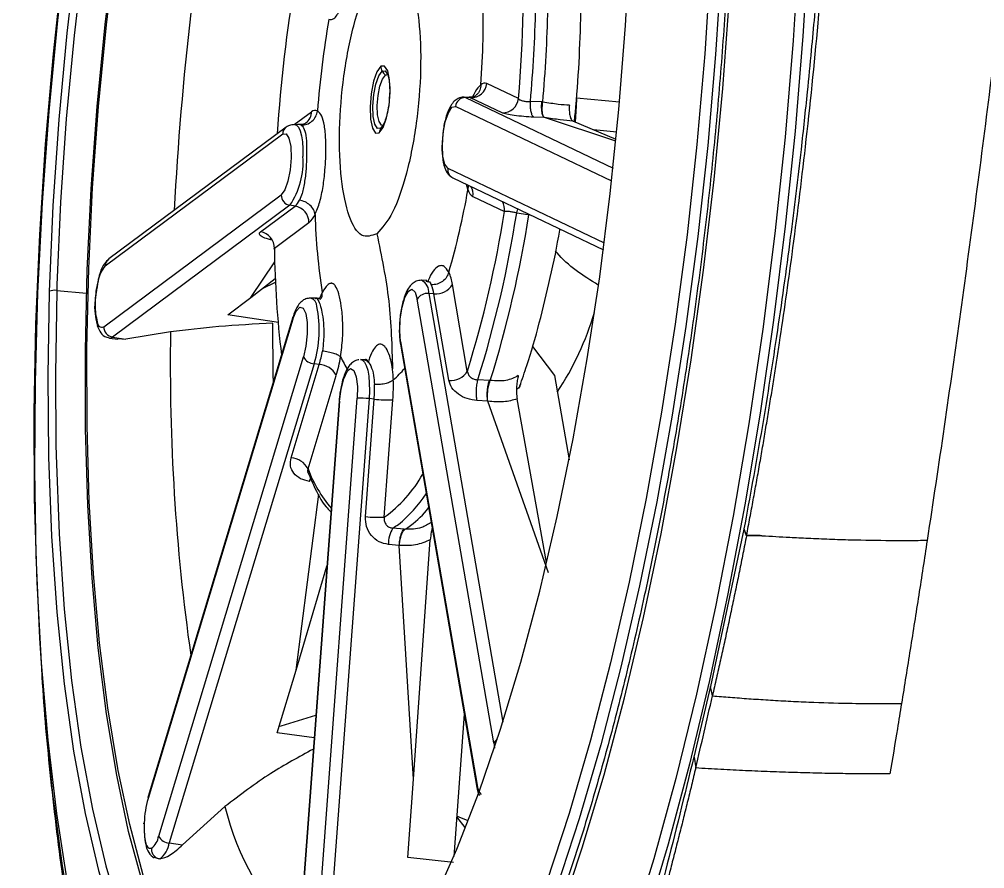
# Model space of a CAD drawing. Extents: x 525 to 609, y 649 to 778.
# Drawn here: x 599.71 to 601.636, y 690.202 to 691.896 of the extents above; entities that cross this region are included whole.
import ezdxf

# ---------------------------------------------------------------- set-up
doc = ezdxf.new("R2010")
doc.units = 0
doc.header["$MEASUREMENT"] = 0
doc.layers.add('1', color=4, linetype='Continuous')

# ---------------------------------------------------------------- blocks, each defined once
blk = doc.blocks.new('JETSETTER')
at = {"layer": '1', "color": 3, "linetype": 'Continuous', "lineweight": 25}
for p, q in [((75.3129, 22.6602), (75.3174, 22.6612)), ((75.5783, 22.6131), (75.5153, 22.6432)), ((75.4803, 22.6155), (75.4701, 22.6159)), ((75.4702, 22.6159), (75.4728, 22.6152)), ((75.4829, 22.6148), (75.4728, 22.6152)), ((75.4728, 22.6152), (75.7672, 22.4746)), ((75.5459, 22.5847), (75.4829, 22.6148)), ((75.625, 22.6065), (75.6023, 22.6074)), ((75.625, 22.6065), (75.6269, 22.6062)), ((75.7801, 22.6058), (75.6944, 22.6139)), ((75.6944, 22.5989), (75.6945, 22.6123)), ((75.131, 22.5613), (75.1658, 22.5871)), ((75.7644, 22.4486), (75.4526, 22.5975)), ((75.6921, 22.566), (75.6944, 22.5989)), ((75.6302, 22.5754), (75.6089, 22.5762)), ((75.7725, 22.5283), (75.6302, 22.5754)), ((75.7731, 22.5319), (75.6869, 22.5682)), ((75.1152, 22.5563), (74.7614, 22.2934)), ((75.142, 22.5612), (75.1319, 22.5616)), ((75.7746, 22.5465), (75.728, 22.5509)), ((75.1081, 22.5423), (74.7543, 22.2794)), ((75.4374, 22.4745), (75.7496, 22.3254)), ((75.4477, 22.455), (75.7478, 22.3117)), ((75.4739, 22.4425), (75.4775, 22.4308)), ((75.4778, 22.4406), (75.4775, 22.4308)), ((74.7514, 22.1584), (75.1053, 22.4213)), ((75.4875, 22.4182), (75.5505, 22.3881)), ((75.1226, 22.4005), (74.7688, 22.1376)), ((75.0637, 22.3477), (75.1327, 22.399)), ((75.1327, 22.399), (75.1226, 22.4005)), ((75.5749, 22.3852), (75.5771, 22.3932)), ((75.5749, 22.3852), (75.5973, 22.3819)), ((75.5992, 22.3818), (75.5973, 22.3819)), ((75.1605, 22.3657), (75.0915, 22.3145)), ((75.0448, 22.2164), (75.0927, 22.2876)), ((75.0448, 22.2164), (75.0933, 22.2547)), ((75.0676, 22.2344), (75.0936, 22.247)), ((75.3959, 22.2505), (75.3851, 22.2509)), ((75.3952, 22.2492), (75.3943, 22.2506)), ((75.4764, 22.07), (75.4466, 22.2425)), ((74.6575, 22.2305), (74.7169, 22.2251)), ((75.4097, 22.224), (75.3995, 22.2246)), ((75.3995, 22.2246), (75.5472, 21.3696)), ((75.4395, 22.0515), (75.4097, 22.224)), ((74.9986, 22.1821), (75.0448, 22.2164)), ((75.1751, 22.2151), (75.1643, 22.2155)), ((75.5292, 21.3285), (75.3764, 22.213)), ((75.0997, 22.1667), (74.9986, 22.1821)), ((75.1285, 22.1772), (74.8395, 21.2217)), ((75.1285, 22.1733), (74.8395, 21.2178)), ((74.8845, 22.148), (74.795, 22.1338)), ((74.7626, 22.1357), (74.7792, 22.1333)), ((74.7688, 22.1376), (74.795, 22.1338)), ((74.7794, 22.135), (74.795, 22.1338)), ((75.3434, 22.1291), (75.4962, 21.2445)), ((75.3428, 22.1239), (75.4956, 21.2394)), ((75.6061, 22.1186), (75.6501, 22.0613)), ((74.8608, 21.1425), (75.1498, 22.098)), ((75.263, 22.0927), (75.2643, 22.0928)), ((75.2751, 22.0924), (75.2643, 22.0928)), ((75.1709, 22.0844), (74.882, 21.129)), ((75.1248, 21.8968), (75.1811, 22.0831)), ((75.1811, 22.0831), (75.1709, 22.0844)), ((75.1587, 21.8751), (75.215, 22.0614)), ((75.5203, 22.0514), (75.4974, 22.0526)), ((75.5203, 22.0514), (75.5221, 22.0511)), ((75.6501, 22.0613), (75.6792, 21.8929)), ((75.2206, 22.0098), (75.1317, 20.8088)), ((75.2214, 22.0101), (75.1325, 20.8091)), ((75.168, 20.8148), (75.2569, 22.0158)), ((75.2803, 22.015), (75.1914, 20.814)), ((75.2732, 21.7798), (75.2905, 22.014)), ((75.2905, 22.014), (75.2803, 22.015)), ((75.3107, 21.7785), (75.328, 22.0128)), ((75.5171, 22.0099), (75.4956, 22.0111)), ((75.6384, 21.6674), (75.5171, 22.0099)), ((75.6346, 21.6881), (75.5757, 22.0144)), ((75.1619, 21.85), (75.1639, 21.8554)), ((75.1349, 21.4733), (75.1803, 21.8242)), ((75.3506, 21.7548), (75.3276, 21.7567)), ((76.0279, 21.7546), (75.9613, 21.441)), ((76.0332, 21.7416), (76.0284, 21.7541)), ((76.0335, 21.7423), (76.0286, 21.7552)), ((75.3406, 21.7223), (75.3191, 21.7243)), ((75.3693, 21.2565), (75.3406, 21.7223)), ((75.3693, 21.2565), (75.4026, 21.7337)), ((75.1349, 21.4733), (75.1962, 21.6806)), ((75.0972, 21.3487), (75.1349, 21.4733)), ((75.9615, 21.4419), (75.9285, 21.3)), ((75.9653, 21.4224), (75.9615, 21.441)), ((75.1048, 21.3627), (75.1743, 21.3837)), ((75.4703, 21.3857), (75.4493, 21.102)), ((75.1012, 21.3618), (75.1048, 21.3627)), ((75.1709, 21.3385), (75.0972, 21.3487)), ((75.9286, 21.3), (75.9319, 21.2785)), ((75.3577, 21.0999), (75.3693, 21.2565)), ((74.9929, 21.2015), (74.9085, 21.1256)), ((75.4723, 21.1601), (75.4552, 21.1812)), ((74.882, 21.129), (74.9085, 21.1256)), ((74.851, 21.1005), (74.8629, 21.0972)), ((75.4485, 21.0903), (75.3577, 21.0999))]:
    blk.add_line(p, q, dxfattribs=at)
at = {"layer": '1', "color": 3, "linetype": 'Continuous', "lineweight": 25, "flags": 128}
for points in [[(75.6601, 20.9823), (75.7057, 21.1192), (75.749, 21.2648), (75.7898, 21.4183), (75.8277, 21.5787), (75.8627, 21.7452), (75.8944, 21.9168), (75.9228, 22.0924), (75.9476, 22.271), (75.9686, 22.4516), (75.9859, 22.6332), (75.9992, 22.8146)], [(74.6788, 21.0503), (74.6577, 21.1878), (74.6405, 21.3341), (74.6273, 21.4882), (74.6182, 21.6492), (74.6132, 21.8161), (74.6124, 21.988), (74.6158, 22.1636), (74.6234, 22.342), (74.6351, 22.5221), (74.6508, 22.7028), (74.6704, 22.8828)], [(74.6803, 22.9495), (74.6592, 22.7689), (74.642, 22.5873), (74.6287, 22.4059), (74.6194, 22.2257), (74.6141, 22.0477), (74.613, 21.873), (74.6159, 21.7026), (74.6229, 21.5376), (74.634, 21.3788), (74.6491, 21.2272), (74.668, 21.0837), (74.6907, 20.9492)], [(75.9834, 22.8825), (75.9717, 22.7013), (75.9559, 22.5196), (75.9361, 22.3384), (75.9125, 22.1589), (75.8852, 21.9822), (75.8543, 21.8093), (75.8201, 21.6414), (75.7828, 21.4794), (75.7425, 21.3244), (75.6997, 21.1773), (75.6544, 21.039)], [(75.9616, 22.8825), (75.95, 22.7024), (75.9343, 22.5218), (75.9146, 22.3417), (75.8911, 22.1633), (75.864, 21.9877), (75.8333, 21.8159), (75.7993, 21.6489), (75.7622, 21.4879), (75.7222, 21.3338), (75.6796, 21.1876), (75.6346, 21.0501)], [(74.7112, 22.9045), (74.6919, 22.739), (74.6765, 22.5727), (74.6701, 22.4857)], [(75.4093, 21.0132), (75.4556, 21.1168), (75.5001, 21.2312), (75.5427, 21.3557), (75.583, 21.4892), (75.6207, 21.6309), (75.6556, 21.7797), (75.6873, 21.9345), (75.7157, 22.0943), (75.7405, 22.2579), (75.7616, 22.424), (75.7788, 22.5916), (75.7921, 22.7593), (75.8012, 22.9261)], [(75.2819, 24.5571), (75.2311, 24.5158), (75.1802, 24.46), (75.1296, 24.3902), (75.0798, 24.3069), (75.031, 24.2107), (74.9837, 24.1025), (74.9382, 23.9829), (74.8949, 23.853), (74.8541, 23.7137), (74.8161, 23.566), (74.7812, 23.4112), (74.7497, 23.2503), (74.7218, 23.0846), (74.6976, 22.9154), (74.6775, 22.7439), (74.6616, 22.5714), (74.6499, 22.3993), (74.6426, 22.2289)], [(74.8282, 21.0499), (74.8009, 21.152), (74.777, 21.2645), (74.7567, 21.3867), (74.7403, 21.5178), (74.7278, 21.6568), (74.7193, 21.8027), (74.7149, 21.9544), (74.7146, 22.1108), (74.7184, 22.2709), (74.7263, 22.4335), (74.7382, 22.5973), (74.754, 22.7612), (74.7737, 22.9241)], [(74.7801, 21.2734), (74.7794, 21.2772), (74.7593, 21.3983), (74.743, 21.5282), (74.7307, 21.6659), (74.7222, 21.8104), (74.7179, 21.9607), (74.7176, 22.1157), (74.7213, 22.2743), (74.7291, 22.4353), (74.7409, 22.5976), (74.7566, 22.7601), (74.7761, 22.9214), (74.7992, 23.0806), (74.8259, 23.2364), (74.8558, 23.3876), (74.8887, 23.5334), (74.9246, 23.6724), (74.963, 23.8039), (75.0025, 23.9234)], [(76.165, 23.1132), (76.1573, 22.9263), (76.1457, 22.7376), (76.13, 22.5482), (76.1105, 22.3591), (76.0873, 22.1713), (76.0604, 21.9858), (76.0299, 21.8035), (75.9962, 21.6256), (75.9592, 21.4528), (75.9193, 21.2861), (75.8767, 21.1265), (75.8315, 20.9748)], [(76.1461, 23.1112), (76.1383, 22.921), (76.1263, 22.7291), (76.1101, 22.5364), (76.09, 22.3442), (76.0659, 22.1533), (76.0381, 21.965), (76.0066, 21.7803), (75.9716, 21.6001), (75.9334, 21.4256), (75.8922, 21.2576), (75.8481, 21.0972), (75.8015, 20.9452), (75.7526, 20.8025), (75.7016, 20.6698), (75.6489, 20.548), (75.5948, 20.4376), (75.5395, 20.3394), (75.4833, 20.2538), (75.4267, 20.1813), (75.3698, 20.1224), (75.313, 20.0774)], [(75.3039, 22.6776), (75.2962, 22.6669), (75.2893, 22.6477), (75.2845, 22.623), (75.2824, 22.5965), (75.2833, 22.5723), (75.2871, 22.554), (75.2933, 22.5444), (75.3008, 22.5451)], [(75.3035, 22.5544), (75.2971, 22.5539), (75.2918, 22.562), (75.2886, 22.5777), (75.2878, 22.5984), (75.2896, 22.6211), (75.2937, 22.6422), (75.2996, 22.6586), (75.3062, 22.6678)], [(75.3008, 22.5451), (75.3086, 22.5558), (75.3154, 22.575), (75.3202, 22.5997), (75.3223, 22.6262), (75.3214, 22.6504), (75.3176, 22.6687), (75.3115, 22.6782), (75.3039, 22.6776)], [(75.3062, 22.6678), (75.3127, 22.6684), (75.3177, 22.6608)], [(75.3089, 22.5598), (75.3049, 22.5603), (75.3003, 22.5674), (75.2975, 22.5811), (75.2968, 22.5993), (75.2984, 22.6192), (75.302, 22.6377), (75.3071, 22.6521), (75.3129, 22.6602)], [(75.4374, 22.4745), (75.4316, 22.4823), (75.4278, 22.4982), (75.4267, 22.5198), (75.4283, 22.544), (75.4325, 22.5669), (75.4386, 22.5851), (75.4456, 22.5959), (75.4526, 22.5975)], [(75.1317, 22.5616), (75.1355, 22.5604), (75.1394, 22.5562), (75.1428, 22.549), (75.1455, 22.5391), (75.1474, 22.527), (75.1484, 22.5131), (75.1485, 22.4979)], [(75.1081, 22.5423), (75.115, 22.5428), (75.1206, 22.5341), (75.1241, 22.5174), (75.1249, 22.4953), (75.123, 22.4711), (75.1186, 22.4486), (75.1124, 22.4311), (75.1053, 22.4213)], [(74.6701, 22.4857), (74.6652, 22.4067), (74.6579, 22.2422)], [(74.6426, 22.2289), (74.6397, 22.0614), (74.6413, 21.8982), (74.6472, 21.7405), (74.6576, 21.5895), (74.6723, 21.4462), (74.6912, 21.312), (74.7141, 21.1876), (74.7409, 21.0742), (74.7713, 20.9725), (74.8052, 20.8833), (74.8423, 20.8074), (74.8823, 20.7452), (74.9249, 20.6973), (74.9698, 20.664), (75.0166, 20.6456), (75.0299, 20.6431)], [(74.6575, 22.2305), (74.6547, 22.0642), (74.6557, 21.923)], [(75.3434, 22.1291), (75.3416, 22.1497), (75.3427, 22.1736), (75.3463, 22.1971), (75.352, 22.2167), (75.359, 22.2293), (75.366, 22.233), (75.3722, 22.2273), (75.3764, 22.213)], [(75.1285, 22.1733), (75.135, 22.1892), (75.1421, 22.1971), (75.1488, 22.1955), (75.154, 22.1849), (75.157, 22.1667), (75.1572, 22.1439), (75.1546, 22.1197), (75.1498, 22.098)], [(75.0896, 22.0485), (75.0893, 22.0622), (75.0887, 22.1656)], [(75.1285, 22.1733), (75.1282, 22.1755), (75.1285, 22.1772)], [(75.2643, 22.0928), (75.2674, 22.0919), (75.2715, 22.0879), (75.2749, 22.0811), (75.2777, 22.0715), (75.2797, 22.0596), (75.2808, 22.0459), (75.281, 22.0308), (75.2803, 22.015)], [(75.2214, 22.0101), (75.2245, 22.034), (75.2298, 22.0547), (75.2366, 22.069), (75.2437, 22.0748), (75.2501, 22.0712), (75.2549, 22.0587), (75.2573, 22.0392), (75.2569, 22.0158)], [(75.2214, 22.0101), (75.2207, 22.0099), (75.2206, 22.0098)], [(74.6557, 21.923), (74.6562, 21.9021), (74.6621, 21.7454), (74.6724, 21.5954), (74.687, 21.4532), (74.7057, 21.3198), (74.7285, 21.1963), (74.7551, 21.0836), (74.7854, 20.9826), (74.8191, 20.8941), (74.8559, 20.8186), (74.8956, 20.7569), (74.9379, 20.7093), (74.9825, 20.6762), (75.0289, 20.658), (75.077, 20.6546), (75.1262, 20.6662), (75.1763, 20.6926)], [(75.5292, 21.3285), (75.53, 21.3235), (75.5305, 21.3183)], [(75.2381, 20.7449), (75.1905, 20.7161), (75.1435, 20.701), (75.0976, 20.6997), (75.0529, 20.7122), (75.0099, 20.7383), (74.9689, 20.778), (74.9302, 20.8309), (74.8939, 20.8966), (74.8605, 20.9747), (74.8301, 21.0646), (74.803, 21.1657), (74.7801, 21.2734)], [(74.8395, 21.2217), (74.8392, 21.22), (74.8395, 21.2178)], [(75.4781, 21.1729), (75.46, 21.1803), (75.4553, 21.1827)]]:
    blk.add_lwpolyline(points, dxfattribs=at)
at = {"layer": '1', "color": 3, "linetype": 'Continuous', "lineweight": 25}
for centre, radius, start, end in [((80.8213, 22.0902), 5.937, 169.46679, 177.10183), ((72.8453, 22.8528), 2.7435, 354.9871, 2.2937), ((78.0551, 22.3516), 2.9641, 170.3157, 176.2992), ((73.6426, 22.775), 1.8657, 355.8791, 1.4005), ((72.6116, 22.8673), 3.002, 355.0335, 358.6127), ((72.6365, 22.8649), 3.0016, 355.0546, 358.6131), ((77.1738, 22.4349), 2.0022, 170.3284, 175.5955), ((75.3243, 22.6772), 0.0204, 178.8725, 207.4801), ((75.3249, 22.6775), 0.021, 207.2911, 235.2919), ((75.4835, 22.6468), 0.0319, 268.8935, 353.5865), ((75.5111, 22.6332), 0.0109, 67.1077, 134.3019), ((75.4724, 22.5953), 0.02, 88.8947, 173.5825), ((75.48, 22.6088), 0.0067, 63.9746, 87.5722), ((75.5465, 22.6167), 0.0319, 268.8952, 353.5889), ((75.1372, 22.5875), 0.0286, 307.0701, 359.3149), ((75.1728, 22.5793), 0.0105, 63.1394, 131.8837), ((75.1259, 22.5421), 0.0178, 127.0621, 179.4135), ((75.1417, 22.5544), 0.00686, 60.8968, 87.3535), ((75.3192, 22.5447), 0.0184, 148.241, 178.9261), ((75.3181, 22.5453), 0.0171, 115.9299, 148.0972), ((74.9907, 22.4877), 0.1582, 326.5282, 3.6991), ((75.456, 22.4719), 0.0188, 171.8679, 243.8713), ((75.4565, 22.4222), 0.0313, 352.6849, 30.2012), ((75.126, 22.4209), 0.0207, 179.007, 260.7789), ((73.9799, 22.6936), 1.5205, 343.7178, 350.0476), ((75.5003, 22.4386), 0.0241, 198.7372, 237.8417), ((75.1106, 22.4247), 0.0339, 310.7253, 335.647), ((75.1274, 22.3663), 0.0331, 359.0072, 80.7791), ((75.5196, 22.3921), 0.0312, 352.6488, 30.2372), ((75.13, 22.4012), 0.0468, 310.7251, 335.6615), ((76.3855, 22.4173), 1.2134, 181.6725, 189.032), ((73.3433, 22.7347), 2.2343, 342.6914, 351.0745), ((73.3171, 22.7359), 2.2848, 342.5976, 351.1684), ((73.3412, 22.7336), 2.2852, 342.6227, 351.1427), ((75.0584, 22.315), 0.0331, 359.006, 80.7803), ((77.0925, 22.3418), 2.0012, 180.7828, 186.8827), ((74.7977, 22.2409), 0.0581, 138.4307, 171.3553), ((74.7721, 22.2792), 0.0179, 127.146, 179.322), ((75.3508, 22.2283), 0.0969, 8.4677, 23.7598), ((80.2677, 22.0618), 5.6127, 178.1583, 178.2777), ((75.373, 22.2272), 0.0266, 354.4383, 62.9821), ((75.3404, 22.2137), 0.07, 8.462, 23.7693), ((75.4141, 22.2613), 0.0375, 263.2824, 330.0546), ((74.6527, 22.2051), 0.0259, 79.2906, 113.0485), ((75.2895, 22.172), 0.1161, 151.7995, 158.4292), ((75.3967, 22.2013), 0.0234, 83.2906, 150.0494), ((75.1589, 22.1987), 0.0176, 0.1764, 72.2518), ((74.9436, 22.1529), 0.2374, 343.2352, 11.1345), ((75.1253, 22.3721), 0.6326, 327.003, 342.9818), ((74.7477, 22.167), 0.00938, 172.9527, 293.3901), ((74.7721, 22.1581), 0.0207, 179.0032, 260.7827), ((78.9861, 22.0811), 4.1022, 179.0656, 188.0918), ((74.7635, 22.1437), 0.00804, 262.2948, 310.7443), ((75.3519, 22.1255), 0.00926, 157.3491, 189.7001), ((74.9692, 22.1459), 0.221, 343.5017, 350.5876), ((75.1721, 22.1096), 0.0252, 207.3957, 267.3336), ((74.9226, 22.1481), 0.305, 343.4937, 350.5887), ((75.3958, 22.1786), 0.1901, 205.0081, 214.1055), ((75.1792, 22.0429), 0.0403, 27.3989, 87.3333), ((75.2346, 22.1697), 0.1501, 308.9135, 320.9992), ((75.4439, 22.0887), 0.0375, 263.2817, 330.0583), ((74.9612, 22.0407), 0.3678, 355.6478, 1.9092), ((75.0243, 22.0342), 0.267, 355.6615, 1.9067), ((75.2636, 21.8685), 0.1474, 83.521, 92.6404), ((75.3171, 22.2484), 0.2359, 263.5199, 272.6396), ((75.1229, 21.8565), 0.0403, 27.3944, 87.3378), ((75.4077, 21.9685), 0.266, 200.5698, 220.296), ((75.1596, 21.9911), 0.2607, 305.4033, 330.9793), ((75.1775, 21.9671), 0.2591, 308.4965, 326.8233), ((75.2328, 21.9321), 0.2144, 307.4699, 320.9231), ((75.2998, 22.0142), 0.2359, 263.5193, 272.6368), ((75.2577, 21.8731), 0.1357, 300.9946, 306.6975), ((75.2821, 21.8708), 0.1358, 301.1502, 306.6929), ((75.3787, 21.726), 0.0596, 148.9599, 181.6619), ((75.5447, 21.3214), 0.0169, 119.0583, 155.5287), ((75.505, 21.2409), 0.0095, 157.7484, 189.2313), ((75.5278, 21.2466), 0.0317, 183.8566, 221.5333), ((75.0312, 21.1632), 0.1993, 164.0917, 178.3057), ((75.5191, 21.3283), 0.5412, 193.55, 225.7587), ((74.8247, 21.1478), 0.0364, 306.2723, 351.7511), ((74.8831, 21.1541), 0.0252, 207.4027, 267.3368), ((74.8345, 21.1359), 0.0479, 306.2766, 351.7449)]:
    blk.add_arc(centre, radius, start, end, dxfattribs=at)
for points, knots in [([(76.3436, 31.9002), (76.3492, 31.8663), (76.3604, 31.7985), (76.3767, 31.6969), (76.3927, 31.5955), (76.4083, 31.4943), (76.4236, 31.3933), (76.4385, 31.2926), (76.453, 31.192), (76.4672, 31.0916), (76.481, 30.9915), (76.4944, 30.8915), (76.5075, 30.7918), (76.5203, 30.6923), (76.5327, 30.593), (76.5448, 30.494), (76.5565, 30.3951), (76.5678, 30.2965), (76.5789, 30.1981), (76.5896, 30.1), (76.6, 30.002), (76.61, 29.9043), (76.6197, 29.8069), (76.6291, 29.7096), (76.6382, 29.6126), (76.6469, 29.5159), (76.6553, 29.4194), (76.6634, 29.3231), (76.6712, 29.227), (76.6787, 29.1312), (76.6859, 29.0357), (76.6927, 28.9404), (76.6993, 28.8453), (76.7056, 28.7505), (76.7115, 28.6559), (76.7172, 28.5616), (76.7225, 28.4675), (76.7276, 28.3737), (76.7324, 28.2801), (76.7369, 28.1868), (76.7411, 28.0938), (76.7451, 28.001), (76.7487, 27.9084), (76.7521, 27.8162), (76.7552, 27.7241), (76.758, 27.6324), (76.7606, 27.5409), (76.7629, 27.4496), (76.7649, 27.3587), (76.7667, 27.268), (76.7682, 27.1775), (76.7694, 27.0874), (76.7704, 26.9974), (76.7711, 26.9078), (76.7719, 26.7623), (76.7719, 26.5614), (76.7699, 26.3055), (76.7659, 26.0511), (76.7599, 25.7982), (76.752, 25.5469), (76.7423, 25.2971), (76.7306, 25.0489), (76.7172, 24.8021), (76.702, 24.5569), (76.6851, 24.3133), (76.6665, 24.0711), (76.6462, 23.8305), (76.6243, 23.5913), (76.6007, 23.3537), (76.5756, 23.1176), (76.549, 22.883), (76.5209, 22.6499), (76.4913, 22.4183), (76.4602, 22.1882), (76.4278, 21.9595), (76.405, 21.8077), (76.3936, 21.732)], [0, 0, 0, 0, 0.010103, 0.020181, 0.030234, 0.040262, 0.050265, 0.060242, 0.070194, 0.08012, 0.090021, 0.099897, 0.109747, 0.119571, 0.12937, 0.139143, 0.148891, 0.158613, 0.168309, 0.177979, 0.187623, 0.197242, 0.206835, 0.216402, 0.225942, 0.235457, 0.244946, 0.254409, 0.263846, 0.273257, 0.282641, 0.292, 0.301332, 0.310639, 0.319919, 0.329172, 0.3384, 0.347601, 0.356776, 0.365925, 0.375047, 0.384144, 0.393213, 0.402257, 0.411274, 0.420265, 0.429229, 0.438167, 0.447078, 0.455963, 0.464822, 0.473654, 0.48246, 0.491239, 0.499993, 0.525205, 0.550268, 0.575184, 0.599953, 0.624577, 0.649058, 0.673397, 0.697595, 0.721655, 0.745576, 0.769361, 0.793011, 0.816527, 0.839911, 0.863164, 0.886287, 0.909282, 0.932149, 0.95489, 0.977507, 1, 1, 1, 1]), ([(76.0335, 21.7423), (76.0357, 21.7541), (76.0401, 21.7776), (76.0467, 21.8128), (76.0531, 21.848), (76.0593, 21.8831), (76.0654, 21.9181), (76.0713, 21.953), (76.0771, 21.9878), (76.0828, 22.0226), (76.0883, 22.0572), (76.0937, 22.0916), (76.1062, 22.1732), (76.1264, 22.3148), (76.1528, 22.5275), (76.1736, 22.7299), (76.1898, 22.9224), (76.2019, 23.1002), (76.2209, 23.4868), (76.2212, 23.868), (76.2027, 24.224), (76.1894, 24.4005), (76.1725, 24.5687), (76.1525, 24.7261), (76.1292, 24.8801), (76.1022, 25.0302), (76.0711, 25.1772), (76.0249, 25.3648), (75.9624, 25.5682), (75.8918, 25.7429), (75.8345, 25.8583), (75.7923, 25.931), (75.7445, 26.0024), (75.6892, 26.0711), (75.6211, 26.1349), (75.5512, 26.1796), (75.4864, 26.2024), (75.4275, 26.2087), (75.3557, 26.2016), (75.2659, 26.1652), (75.1782, 26.0933), (75.1083, 26.0138), (75.0367, 25.9171), (74.9513, 25.7714), (74.8706, 25.5956), (74.8108, 25.4432), (74.7506, 25.2736), (74.6933, 25.0878), (74.6395, 24.8878), (74.5879, 24.6787), (74.5398, 24.4563), (74.4955, 24.2235), (74.464, 24.0425), (74.4349, 23.8593), (74.4092, 23.6803), (74.3846, 23.4922), (74.3634, 23.3114), (74.3421, 23.1087), (74.3255, 22.9289), (74.3088, 22.7201), (74.2978, 22.5596), (74.2899, 22.4209), (74.2855, 22.3377), (74.2817, 22.2588), (74.2785, 22.184), (74.2767, 22.1357), (74.2758, 22.1123)], [0, 0, 0, 0, 0.002902, 0.00579, 0.008665, 0.011526, 0.014374, 0.017208, 0.020029, 0.022836, 0.02563, 0.028411, 0.031179, 0.045332, 0.062469, 0.082126, 0.09369, 0.108576, 0.124849, 0.187304, 0.202872, 0.218461, 0.234991, 0.249749, 0.263882, 0.281029, 0.296609, 0.312181, 0.34626, 0.374727, 0.390656, 0.405887, 0.416943, 0.437156, 0.458033, 0.479296, 0.49963, 0.515124, 0.530904, 0.562207, 0.593381, 0.607973, 0.624661, 0.658144, 0.687146, 0.702769, 0.718426, 0.749732, 0.765344, 0.780918, 0.812177, 0.827834, 0.843489, 0.859516, 0.87467, 0.888347, 0.90593, 0.918673, 0.937238, 0.948976, 0.968494, 0.975444, 0.982069, 0.988371, 0.994348, 1, 1, 1, 1]), ([(74.4799, 22.1337), (74.4849, 22.2545), (74.4952, 22.5007), (74.5192, 22.8317), (74.5455, 23.1188), (74.5717, 23.3619), (74.5976, 23.569), (74.622, 23.7428), (74.6429, 23.8813), (74.6652, 24.0178), (74.6887, 24.1521), (74.7159, 24.2973), (74.7375, 24.4039), (74.7525, 24.4744), (74.7577, 24.4982), (74.763, 24.5223), (74.7684, 24.5468), (74.774, 24.5716), (74.7785, 24.5909), (74.7832, 24.6115), (74.7897, 24.6392), (74.7988, 24.6776), (74.8099, 24.7226), (74.822, 24.7708), (74.8364, 24.826), (74.8562, 24.8992), (74.8793, 24.98), (74.9033, 25.0593), (74.9249, 25.1269), (74.947, 25.1931), (74.9707, 25.2601), (74.9944, 25.3234), (75.0242, 25.3988), (75.0614, 25.4852), (75.1072, 25.58), (75.1536, 25.6647), (75.2065, 25.7492), (75.2653, 25.8276), (75.3309, 25.896), (75.3977, 25.9463), (75.4654, 25.9782), (75.5329, 25.9914), (75.5981, 25.9847), (75.6463, 25.9707), (75.6721, 25.9536), (75.6774, 25.9501)], [0, 0, 0, 0, 0.058693, 0.119579, 0.159273, 0.197975, 0.238666, 0.262317, 0.286046, 0.309853, 0.333741, 0.357709, 0.389035, 0.393521, 0.398095, 0.402758, 0.40751, 0.41235, 0.41728, 0.418936, 0.424506, 0.433784, 0.44203, 0.451928, 0.463479, 0.476685, 0.498687, 0.516726, 0.530795, 0.546284, 0.564745, 0.58129, 0.595915, 0.626155, 0.656079, 0.685683, 0.714966, 0.75554, 0.79418, 0.833913, 0.874477, 0.914208, 0.953097, 0.990402, 1, 1, 1, 1]), ([(75.6856, 25.9463), (75.697, 25.9382), (75.7179, 25.9234), (75.7475, 25.8918), (75.772, 25.8609), (75.7927, 25.8315), (75.8108, 25.8037), (75.8301, 25.7716), (75.8513, 25.7337), (75.8759, 25.6855), (75.9023, 25.6285), (75.9286, 25.566), (75.9532, 25.5016), (75.9814, 25.4214), (76.0122, 25.3233), (76.0463, 25.1987), (76.0795, 25.0583), (76.1125, 24.8929), (76.1437, 24.7), (76.1711, 24.4784), (76.1916, 24.2368), (76.2043, 23.9873), (76.2094, 23.742), (76.2081, 23.5051), (76.2015, 23.279), (76.1922, 23.096), (76.183, 22.9575), (76.1759, 22.8635), (76.1691, 22.7821), (76.162, 22.7046), (76.1533, 22.6159), (76.14, 22.4914), (76.1202, 22.3286), (76.0937, 22.1394), (76.063, 21.9453), (76.0397, 21.8184), (76.0281, 21.7552)], [0, 0, 0, 0, 0.037797, 0.069485, 0.095027, 0.114367, 0.132088, 0.147585, 0.165803, 0.186759, 0.210168, 0.233206, 0.255161, 0.276023, 0.310381, 0.342887, 0.378713, 0.418221, 0.461394, 0.508255, 0.558054, 0.606062, 0.651504, 0.694355, 0.73459, 0.772079, 0.790711, 0.807085, 0.8212, 0.833102, 0.847454, 0.867333, 0.897853, 0.932219, 0.966266, 1, 1, 1, 1]), ([(75.5683, 24.9276), (75.5748, 24.9273), (75.5955, 24.9264), (75.6278, 24.9126), (75.6674, 24.8863), (75.7056, 24.8487), (75.7436, 24.7985), (75.7799, 24.7369), (75.8145, 24.664), (75.8469, 24.58), (75.877, 24.4853), (75.9045, 24.3804), (75.929, 24.2658), (75.9505, 24.1422), (75.9688, 24.0102), (75.9837, 23.8707), (75.9952, 23.7243), (76.0031, 23.572), (76.0074, 23.4144), (76.0081, 23.2525), (76.0051, 23.0871), (75.9986, 22.9192), (75.9884, 22.7496), (75.9747, 22.5792), (75.9575, 22.409), (75.937, 22.2399), (75.9132, 22.0727), (75.8862, 21.9084), (75.8563, 21.7478), (75.8235, 21.5918), (75.7881, 21.4413), (75.7502, 21.2971), (75.7102, 21.1599), (75.6681, 21.0305), (75.6243, 20.9096), (75.579, 20.7979), (75.5326, 20.696), (75.4853, 20.6045), (75.4375, 20.5238), (75.3897, 20.4545), (75.3423, 20.3971), (75.298, 20.3531), (75.2704, 20.333), (75.2578, 20.3238)], [0, 0, 0, 0, 0.0127204, 0.0403621, 0.0640638, 0.0891696, 0.1136986, 0.1380676, 0.1624388, 0.1868766, 0.2113995, 0.2360013, 0.2606692, 0.2853902, 0.3101531, 0.3349486, 0.3597697, 0.3846108, 0.4094675, 0.434336, 0.4592139, 0.4840985, 0.5089878, 0.5338802, 0.5587742, 0.583668, 0.6085596, 0.6334477, 0.6583303, 0.6832057, 0.7080712, 0.7329244, 0.7577614, 0.7825781, 0.807369, 0.832127, 0.8568431, 0.881506, 0.9061023, 0.9306176, 0.9550414, 0.9793806, 1, 1, 1, 1]), ([(75.69, 22.5668), (75.691, 22.5769), (75.6953, 22.6206), (75.7004, 22.6981), (75.7036, 22.7975), (75.7032, 22.8937), (75.6998, 22.9538), (75.6982, 22.9835)], [0, 0, 0, 0, 0.070253, 0.303462, 0.536941, 0.770879, 1, 1, 1, 1]), ([(75.2001, 22.7713), (75.2035, 22.771), (75.2091, 22.7704), (75.2152, 22.7777), (75.2182, 22.7826), (75.2219, 22.7895), (75.2278, 22.804), (75.2332, 22.824), (75.2377, 22.8441), (75.2417, 22.8653), (75.2442, 22.8858), (75.2452, 22.8974), (75.2454, 22.9004), (75.2462, 22.9113), (75.2469, 22.9332), (75.245, 22.9497), (75.2439, 22.9595)], [0, 0, 0, 0, 0.13655, 0.223291, 0.248965, 0.262933, 0.384358, 0.504852, 0.525345, 0.625314, 0.74419, 0.745153, 0.753407, 0.776942, 0.867177, 1, 1, 1, 1]), ([(75.296, 22.3438), (75.2855, 22.34), (75.2646, 22.3323), (75.2392, 22.3742), (75.2234, 22.4493), (75.2196, 22.5498), (75.2284, 22.6597), (75.2484, 22.7615), (75.2767, 22.8433), (75.298, 22.867), (75.3087, 22.8789)], [0, 0, 0, 0, 0.124999, 0.25, 0.375, 0.500001, 0.625, 0.750001, 0.875001, 1, 1, 1, 1]), ([(75.3087, 22.8789), (75.3192, 22.8827), (75.3401, 22.8904), (75.3655, 22.8484), (75.3814, 22.7733), (75.3852, 22.6728), (75.3764, 22.563), (75.3563, 22.4612), (75.328, 22.3794), (75.3067, 22.3557), (75.296, 22.3438)], [0, 0, 0, 0, 0.125, 0.25, 0.375, 0.5, 0.625, 0.75, 0.875, 1, 1, 1, 1]), ([(75.3172, 22.6621), (75.3171, 22.6621), (75.3168, 22.6625), (75.3173, 22.6614), (75.3178, 22.6605)], [0, 0, 0, 0, 0.174833, 1, 1, 1, 1]), ([(75.3178, 22.6605), (75.3178, 22.6605), (75.3182, 22.6597), (75.3197, 22.6543), (75.3212, 22.6435), (75.3219, 22.6296), (75.3211, 22.6195), (75.3208, 22.6158)], [0, 0, 0, 0, 0.016549, 0.220667, 0.486367, 0.808586, 1, 1, 1, 1]), ([(75.5035, 22.641), (75.4996, 22.6371), (75.4939, 22.6316), (75.4883, 22.62), (75.4866, 22.6164)], [0, 0, 0, 0, 0.6954427, 1, 1, 1, 1]), ([(75.5035, 22.641), (75.5029, 22.6372), (75.5019, 22.6297), (75.4976, 22.6224), (75.4941, 22.6203), (75.4937, 22.6201)], [0, 0, 0, 0, 0.472172, 0.944347, 1, 1, 1, 1]), ([(75.3208, 22.6158), (75.3207, 22.6126), (75.3201, 22.6022), (75.3172, 22.5857), (75.313, 22.5703), (75.3095, 22.5617), (75.3071, 22.5584), (75.3075, 22.5588), (75.3075, 22.5589)], [0, 0, 0, 0, 0.11972, 0.38672, 0.620051, 0.813446, 0.956864, 1, 1, 1, 1]), ([(75.4704, 22.6155), (75.4697, 22.6157), (75.4656, 22.6167), (75.4577, 22.6137), (75.4493, 22.6076), (75.4412, 22.5967), (75.4343, 22.5793), (75.4289, 22.5577), (75.4278, 22.5438), (75.4274, 22.5391)], [0, 0, 0, 0, 0.0207331, 0.1364755, 0.2459966, 0.3899416, 0.6405942, 0.8791522, 1, 1, 1, 1]), ([(75.493, 22.6192), (75.4916, 22.6181), (75.4891, 22.616), (75.4828, 22.6161), (75.48, 22.6162)], [0, 0, 0, 0, 0.564171, 1, 1, 1, 1]), ([(75.5783, 22.6131), (75.5787, 22.6126), (75.5795, 22.6117), (75.5817, 22.6105), (75.5845, 22.6094), (75.5877, 22.6086), (75.5912, 22.6079), (75.5962, 22.6073), (75.5999, 22.6074), (75.6023, 22.6074)], [0, 0, 0, 0, 0.136432, 0.268795, 0.397497, 0.522899, 0.645464, 0.76567, 1, 1, 1, 1]), ([(75.6089, 22.5762), (75.6079, 22.5771), (75.6059, 22.5789), (75.6036, 22.5863), (75.6022, 22.5961), (75.6023, 22.6036), (75.6023, 22.6074)], [0, 0, 0, 0, 0.250002, 0.499979, 0.749988, 1, 1, 1, 1]), ([(75.6302, 22.5754), (75.6293, 22.5761), (75.6272, 22.5778), (75.6255, 22.5843), (75.6247, 22.5918), (75.6245, 22.5989), (75.6248, 22.6037), (75.625, 22.6065)], [0, 0, 0, 0, 0.222799, 0.500614, 0.67687, 0.820165, 1, 1, 1, 1]), ([(75.6302, 22.5754), (75.6298, 22.5756), (75.6291, 22.5761), (75.6283, 22.5774), (75.6277, 22.5788), (75.627, 22.5812), (75.6261, 22.5833), (75.6262, 22.5856), (75.6262, 22.5856), (75.6262, 22.5856), (75.6262, 22.5857), (75.6262, 22.5861), (75.626, 22.5875), (75.6259, 22.5909), (75.6258, 22.5973), (75.6265, 22.6029), (75.6269, 22.6062)], [0, 0, 0, 0, 0.118142, 0.19662, 0.24213, 0.333382, 0.500717, 0.500746, 0.500859, 0.501235, 0.502705, 0.508567, 0.532042, 0.625846, 0.781929, 1, 1, 1, 1]), ([(75.68, 22.5999), (75.6731, 22.6003), (75.6592, 22.6012), (75.6377, 22.6045), (75.6269, 22.6062)], [0, 0, 0, 0, 0.494279, 1, 1, 1, 1]), ([(75.145, 22.5604), (75.1489, 22.5607), (75.1566, 22.5612), (75.1669, 22.5676), (75.1748, 22.577), (75.1766, 22.5848), (75.1775, 22.5887)], [0, 0, 0, 0, 0.249968, 0.499998, 0.749986, 1, 1, 1, 1]), ([(75.1726, 22.3819), (75.176, 22.3899), (75.1825, 22.4051), (75.1879, 22.432), (75.1909, 22.4538), (75.1928, 22.4726), (75.1937, 22.4883), (75.1941, 22.4992), (75.1944, 22.5122), (75.1942, 22.5339), (75.1917, 22.56), (75.1864, 22.5805), (75.1806, 22.5859), (75.1775, 22.5887)], [0, 0, 0, 0, 0.137874, 0.264145, 0.324887, 0.38538, 0.469807, 0.493897, 0.506007, 0.614953, 0.744102, 0.866987, 1, 1, 1, 1]), ([(75.68, 22.5999), (75.6798, 22.5982), (75.6796, 22.5946), (75.6797, 22.5876), (75.6807, 22.5792), (75.6831, 22.5713), (75.6856, 22.5692), (75.6869, 22.5682)], [0, 0, 0, 0, 0.102731, 0.208997, 0.439698, 0.70265, 1, 1, 1, 1]), ([(75.6089, 22.5762), (75.6023, 22.5766), (75.589, 22.5773), (75.5695, 22.5794), (75.5536, 22.5821), (75.5485, 22.5839), (75.5459, 22.5847)], [0, 0, 0, 0, 0.249137, 0.498757, 0.748546, 1, 1, 1, 1]), ([(75.6869, 22.5682), (75.6788, 22.569), (75.6624, 22.5707), (75.641, 22.5738), (75.6302, 22.5753)], [0, 0, 0, 0, 0.493301, 1, 1, 1, 1]), ([(75.1313, 22.5613), (75.128, 22.5611), (75.1219, 22.5608), (75.1173, 22.5577), (75.1152, 22.5563)], [0, 0, 0, 0, 0.553264, 1, 1, 1, 1]), ([(75.1544, 22.5647), (75.1526, 22.5634), (75.1491, 22.561), (75.142, 22.5618), (75.1386, 22.5622)], [0, 0, 0, 0, 0.522065, 1, 1, 1, 1]), ([(75.145, 22.5604), (75.1467, 22.5589), (75.1507, 22.5553), (75.1545, 22.5406), (75.1561, 22.5198), (75.1559, 22.5041), (75.1558, 22.4973)], [0, 0, 0, 0, 0.210243, 0.499869, 0.786854, 1, 1, 1, 1]), ([(75.4274, 22.5391), (75.4268, 22.5342), (75.4252, 22.52), (75.4261, 22.4967), (75.4301, 22.4769), (75.4364, 22.4627), (75.4443, 22.4573), (75.4477, 22.455)], [0, 0, 0, 0, 0.13536, 0.39231, 0.666167, 0.858322, 1, 1, 1, 1]), ([(75.1558, 22.4973), (75.1555, 22.4903), (75.155, 22.474), (75.1523, 22.448), (75.1476, 22.4251), (75.1433, 22.415), (75.1415, 22.4107)], [0, 0, 0, 0, 0.213312, 0.499975, 0.789793, 1, 1, 1, 1]), ([(75.1726, 22.3819), (75.1719, 22.3853), (75.1704, 22.392), (75.163, 22.401), (75.153, 22.408), (75.1453, 22.4098), (75.1415, 22.4107)], [0, 0, 0, 0, 0.250024, 0.499991, 0.750024, 1, 1, 1, 1]), ([(75.5749, 22.3852), (75.5725, 22.3857), (75.5689, 22.3865), (75.564, 22.3873), (75.5604, 22.3878), (75.5571, 22.3882), (75.5543, 22.3884), (75.552, 22.3884), (75.551, 22.3882), (75.5505, 22.3881)], [0, 0, 0, 0, 0.2349832, 0.3554436, 0.4780569, 0.6033911, 0.7319198, 0.8640001, 1, 1, 1, 1]), ([(75.0864, 22.3316), (75.0842, 22.332), (75.0759, 22.3336), (75.0664, 22.3377), (75.0599, 22.343), (75.0624, 22.3461), (75.0637, 22.3477)], [0, 0, 0, 0, 0.109, 0.405216, 0.701596, 1, 1, 1, 1]), ([(75.296, 22.3438), (75.3052, 22.2991), (75.3235, 22.2098), (75.3259, 22.1196), (75.3271, 22.0745)], [0, 0, 0, 0, 0.499843, 1, 1, 1, 1]), ([(75.5813, 22.0402), (75.5859, 22.0537), (75.5996, 22.0933), (75.6204, 22.1645), (75.6421, 22.2554), (75.6556, 22.319), (75.6609, 22.3525), (75.661, 22.3531)], [0, 0, 0, 0, 0.147499, 0.43227, 0.714376, 0.994482, 1, 1, 1, 1]), ([(75.0915, 22.3145), (75.0912, 22.3144), (75.0905, 22.3144), (75.0905, 22.314), (75.091, 22.3137), (75.0913, 22.3136)], [0, 0, 0, 0, 0.384438, 0.757409, 1, 1, 1, 1]), ([(75.7376, 22.2414), (75.7073, 22.2602), (75.6757, 22.2798), (75.6534, 22.3083), (75.6524, 22.3095)], [0, 0, 0, 0, 0.958456, 1, 1, 1, 1]), ([(74.7614, 22.2934), (74.7582, 22.2904), (74.751, 22.2834), (74.7449, 22.2698), (74.7415, 22.2577), (74.74, 22.2526)], [0, 0, 0, 0, 0.298926, 0.700345, 1, 1, 1, 1]), ([(75.4394, 22.2673), (75.4364, 22.2719), (75.4314, 22.2798), (75.424, 22.2805), (75.4204, 22.2794), (75.4194, 22.279), (75.4192, 22.2789), (75.4191, 22.2789), (75.4154, 22.2772), (75.4081, 22.2708), (75.4007, 22.2571), (75.3974, 22.2479), (75.3969, 22.2465)], [0, 0, 0, 0, 0.258353, 0.435696, 0.481348, 0.493494, 0.496901, 0.497941, 0.498536, 0.729595, 0.95919, 1, 1, 1, 1]), ([(75.4394, 22.2673), (75.4382, 22.2638), (75.4357, 22.2568), (75.4272, 22.2483), (75.4163, 22.2426), (75.4085, 22.2422), (75.4045, 22.242)], [0, 0, 0, 0, 0.250014, 0.499997, 0.749982, 1, 1, 1, 1]), ([(74.7408, 22.2541), (74.7388, 22.246), (74.7354, 22.232), (74.7344, 22.2169), (74.734, 22.2105)], [0, 0, 0, 0, 0.578712, 1, 1, 1, 1]), ([(74.7403, 22.2496), (74.7386, 22.2419), (74.7362, 22.2309), (74.7345, 22.2151), (74.7339, 22.2041), (74.7341, 22.1938), (74.7351, 22.1806), (74.737, 22.1733), (74.7384, 22.1682)], [0, 0, 0, 0, 0.271456, 0.389535, 0.509232, 0.626007, 0.741664, 1, 1, 1, 1]), ([(74.7411, 22.254), (74.7407, 22.2537), (74.7394, 22.2525), (74.7399, 22.2509), (74.7403, 22.2496)], [0, 0, 0, 0, 0.257536, 1, 1, 1, 1]), ([(75.2235, 22.0982), (75.2252, 22.1107), (75.2277, 22.1297), (75.2282, 22.1527), (75.2278, 22.1747), (75.2256, 22.1996), (75.2219, 22.217), (75.2181, 22.2301), (75.2164, 22.2353), (75.2136, 22.2388), (75.2136, 22.2388), (75.2134, 22.2391), (75.2129, 22.2399), (75.2105, 22.243), (75.2081, 22.2446), (75.2059, 22.2449), (75.2051, 22.245), (75.2023, 22.2448), (75.1964, 22.2418), (75.1906, 22.2324), (75.1872, 22.2268)], [0, 0, 0, 0, 0.136912, 0.209558, 0.249369, 0.383428, 0.504403, 0.510545, 0.624609, 0.624674, 0.625203, 0.626712, 0.632484, 0.655044, 0.744414, 0.745456, 0.753902, 0.777595, 0.867791, 1, 1, 1, 1]), ([(75.385, 22.2509), (75.3812, 22.2505), (75.3741, 22.2498), (75.3653, 22.2436), (75.3573, 22.2337), (75.3501, 22.2175), (75.3438, 22.1922), (75.3405, 22.1635), (75.3406, 22.1398), (75.3422, 22.1281), (75.3428, 22.1239)], [0, 0, 0, 0, 0.079558, 0.153538, 0.246232, 0.407172, 0.572857, 0.745242, 0.910886, 1, 1, 1, 1]), ([(75.3941, 22.2493), (75.3959, 22.2495), (75.4, 22.2499), (75.4029, 22.2448), (75.4045, 22.242)], [0, 0, 0, 0, 0.437841, 1, 1, 1, 1]), ([(75.1827, 22.2124), (75.1839, 22.2139), (75.1872, 22.218), (75.1872, 22.2234), (75.1872, 22.2268)], [0, 0, 0, 0, 0.373793, 1, 1, 1, 1]), ([(74.734, 22.2105), (74.7337, 22.208), (74.7325, 22.1967), (74.7342, 22.1778), (74.7374, 22.1651), (74.7391, 22.1588)], [0, 0, 0, 0, 0.123631, 0.563836, 1, 1, 1, 1]), ([(75.1637, 22.2152), (75.1604, 22.215), (75.1537, 22.2145), (75.1452, 22.2087), (75.1372, 22.1993), (75.1321, 22.1884), (75.1292, 22.1793), (75.1285, 22.1772)], [0, 0, 0, 0, 0.160936, 0.331019, 0.53856, 0.891638, 1, 1, 1, 1]), ([(75.1819, 22.2131), (75.1815, 22.2137), (75.1804, 22.2151), (75.1757, 22.2151), (75.1729, 22.2152)], [0, 0, 0, 0, 0.393276, 1, 1, 1, 1]), ([(75.173, 22.2147), (75.1733, 22.2148), (75.1759, 22.2163), (75.1796, 22.2108), (75.1825, 22.2021), (75.1838, 22.1984)], [0, 0, 0, 0, 0.058883, 0.598917, 1, 1, 1, 1]), ([(75.1838, 22.1984), (75.1849, 22.1937), (75.1877, 22.1827), (75.1902, 22.159), (75.1903, 22.1327), (75.1882, 22.1166), (75.1872, 22.1098)], [0, 0, 0, 0, 0.213324, 0.499972, 0.789787, 1, 1, 1, 1]), ([(74.7384, 22.1682), (74.738, 22.1661), (74.7373, 22.1628), (74.7388, 22.16), (74.7394, 22.1589)], [0, 0, 0, 0, 0.632225, 1, 1, 1, 1]), ([(75.0887, 22.1656), (75.052, 22.1636), (74.98, 22.1595), (74.9159, 22.1518), (74.8845, 22.148)], [0, 0, 0, 0, 0.5095305, 1, 1, 1, 1]), ([(74.7384, 22.1605), (74.7398, 22.1567), (74.7428, 22.1488), (74.7508, 22.139), (74.7591, 22.137), (74.7622, 22.1362)], [0, 0, 0, 0, 0.3590449, 0.763768, 1, 1, 1, 1]), ([(75.2235, 22.0982), (75.2221, 22.0994), (75.2193, 22.1017), (75.2103, 22.1052), (75.1991, 22.1081), (75.1912, 22.1092), (75.1872, 22.1098)], [0, 0, 0, 0, 0.250008, 0.500006, 0.750011, 1, 1, 1, 1]), ([(75.3271, 22.0745), (75.3266, 22.0777), (75.3252, 22.0869), (75.3212, 22.1021), (75.3167, 22.112), (75.3113, 22.1195), (75.3056, 22.1242), (75.2971, 22.1234), (75.2889, 22.1138), (75.2826, 22.1009), (75.2794, 22.0897), (75.2785, 22.0863)], [0, 0, 0, 0, 0.06032, 0.172736, 0.330083, 0.34545, 0.482296, 0.633945, 0.783196, 0.933802, 1, 1, 1, 1]), ([(75.2601, 22.0923), (75.2596, 22.0923), (75.2556, 22.0925), (75.2488, 22.0886), (75.2407, 22.0815), (75.2328, 22.0683), (75.2258, 22.0473), (75.2219, 22.0248), (75.2209, 22.0128), (75.2206, 22.0098)], [0, 0, 0, 0, 0.016586, 0.124865, 0.240028, 0.410223, 0.688465, 0.920739, 1, 1, 1, 1]), ([(75.2701, 22.0924), (75.2722, 22.0922), (75.277, 22.0917), (75.2842, 22.0813), (75.2895, 22.0639), (75.2907, 22.0493), (75.2911, 22.0431)], [0, 0, 0, 0, 0.213319, 0.49997, 0.789782, 1, 1, 1, 1]), ([(75.277, 22.0901), (75.277, 22.0907), (75.2769, 22.0932), (75.2737, 22.0928), (75.2713, 22.0925)], [0, 0, 0, 0, 0.227567, 1, 1, 1, 1]), ([(75.3289, 22.053), (75.3287, 22.0567), (75.3284, 22.0642), (75.3275, 22.071), (75.3271, 22.0745)], [0, 0, 0, 0, 0.497075, 1, 1, 1, 1]), ([(75.4764, 22.07), (75.4766, 22.0688), (75.4769, 22.0664), (75.4785, 22.0629), (75.4806, 22.0599), (75.4834, 22.0572), (75.4866, 22.0552), (75.4912, 22.0531), (75.4949, 22.0528), (75.4974, 22.0526)], [0, 0, 0, 0, 0.136445, 0.268806, 0.397498, 0.522883, 0.645449, 0.765611, 1, 1, 1, 1]), ([(75.3289, 22.053), (75.3273, 22.0514), (75.3241, 22.0483), (75.3146, 22.0449), (75.3031, 22.0428), (75.2951, 22.043), (75.2911, 22.0431)], [0, 0, 0, 0, 0.250012, 0.500002, 0.7499687, 1, 1, 1, 1]), ([(75.4956, 22.0111), (75.4891, 22.012), (75.4759, 22.0138), (75.4579, 22.0234), (75.4443, 22.0365), (75.4411, 22.0465), (75.4395, 22.0515)], [0, 0, 0, 0, 0.249142, 0.498767, 0.748544, 1, 1, 1, 1]), ([(75.4956, 22.0111), (75.4952, 22.0142), (75.4944, 22.0203), (75.4944, 22.0316), (75.4953, 22.0431), (75.4967, 22.0494), (75.4974, 22.0526)], [0, 0, 0, 0, 0.249996, 0.500008, 0.750001, 1, 1, 1, 1]), ([(75.5171, 22.0099), (75.5167, 22.0125), (75.5158, 22.0186), (75.5161, 22.029), (75.5172, 22.038), (75.5185, 22.0452), (75.5196, 22.0492), (75.5203, 22.0514)], [0, 0, 0, 0, 0.222809, 0.500633, 0.676858, 0.820162, 1, 1, 1, 1]), ([(75.5171, 22.0098), (75.517, 22.0112), (75.5167, 22.0135), (75.5166, 22.0166), (75.5165, 22.0196), (75.5166, 22.0239), (75.5172, 22.0315), (75.5189, 22.0417), (75.521, 22.048), (75.5221, 22.0511)], [0, 0, 0, 0, 0.118322, 0.196899, 0.242486, 0.333861, 0.501447, 0.750728, 1, 1, 1, 1]), ([(75.5781, 22.0608), (75.5703, 22.0568), (75.5546, 22.0487), (75.533, 22.0503), (75.5221, 22.0511)], [0, 0, 0, 0, 0.494317, 1, 1, 1, 1]), ([(75.5781, 22.0608), (75.5777, 22.0593), (75.5769, 22.0565), (75.5755, 22.0495), (75.5744, 22.0392), (75.5742, 22.0259), (75.5752, 22.0184), (75.5757, 22.0144)], [0, 0, 0, 0, 0.102727, 0.208995, 0.43969, 0.702644, 1, 1, 1, 1]), ([(75.5823, 22.0442), (75.5822, 22.0435), (75.5813, 22.0393), (75.5786, 22.0357), (75.5752, 22.0342), (75.5746, 22.0339)], [0, 0, 0, 0, 0.135726, 0.836318, 1, 1, 1, 1]), ([(75.5757, 22.0144), (75.567, 22.0119), (75.5493, 22.0069), (75.5279, 22.0088), (75.5171, 22.0098)], [0, 0, 0, 0, 0.4932872, 1, 1, 1, 1]), ([(75.1619, 21.85), (75.1556, 21.8514), (75.143, 21.8541), (75.1295, 21.8656), (75.1221, 21.8805), (75.1239, 21.8913), (75.1248, 21.8968)], [0, 0, 0, 0, 0.249145, 0.49877, 0.748541, 1, 1, 1, 1]), ([(75.1587, 21.8751), (75.1583, 21.8741), (75.1577, 21.8723), (75.1579, 21.8694), (75.1585, 21.8673), (75.1592, 21.8662), (75.1594, 21.866)], [0, 0, 0, 0, 0.316923, 0.624433, 0.923438, 1, 1, 1, 1]), ([(75.1577, 21.8696), (75.1616, 21.8606), (75.1729, 21.8341), (75.1877, 21.8062), (75.2005, 21.7928), (75.2036, 21.7896)], [0, 0, 0, 0, 0.282408, 0.829876, 1, 1, 1, 1]), ([(75.3191, 21.7243), (75.3126, 21.7256), (75.2997, 21.7282), (75.2842, 21.7415), (75.2739, 21.7594), (75.2734, 21.773), (75.2732, 21.7798)], [0, 0, 0, 0, 0.249146, 0.498765, 0.74853, 1, 1, 1, 1]), ([(75.3107, 21.7785), (75.3106, 21.7771), (75.3103, 21.7743), (75.3111, 21.7702), (75.3125, 21.7665), (75.3147, 21.7632), (75.3174, 21.7606), (75.3215, 21.7578), (75.3252, 21.7572), (75.3276, 21.7567)], [0, 0, 0, 0, 0.136426, 0.268787, 0.397494, 0.522854, 0.645479, 0.765677, 1, 1, 1, 1]), ([(75.4044, 21.7683), (75.398, 21.7642), (75.3822, 21.754), (75.3635, 21.7544), (75.3524, 21.7546)], [0, 0, 0, 0, 0.4028643, 1, 1, 1, 1]), ([(75.3406, 21.7223), (75.3409, 21.7257), (75.3413, 21.7311), (75.3427, 21.7382), (75.3443, 21.7441), (75.3462, 21.749), (75.3484, 21.753), (75.3498, 21.7542), (75.3506, 21.7548)], [0, 0, 0, 0, 0.222529, 0.354677, 0.500836, 0.680083, 0.822351, 1, 1, 1, 1]), ([(75.3406, 21.7223), (75.3408, 21.7241), (75.3411, 21.727), (75.3417, 21.7306), (75.3423, 21.7338), (75.3433, 21.7381), (75.3452, 21.7446), (75.3484, 21.7515), (75.3511, 21.7536), (75.3524, 21.7546)], [0, 0, 0, 0, 0.118316, 0.196922, 0.242484, 0.333861, 0.501435, 0.750747, 1, 1, 1, 1]), ([(75.3506, 21.7548), (75.3509, 21.7548), (75.3515, 21.7547), (75.3521, 21.7547), (75.3524, 21.7546)], [0, 0, 0, 0, 0.560898, 1, 1, 1, 1]), ([(75.4062, 21.7569), (75.4056, 21.7542), (75.4038, 21.747), (75.4031, 21.7388), (75.4026, 21.7337)], [0, 0, 0, 0, 0.376693, 1, 1, 1, 1]), ([(76.0332, 21.7416), (76.0309, 21.7297), (76.0262, 21.706), (76.019, 21.6705), (76.0117, 21.635), (76.0043, 21.5995), (75.9968, 21.564), (75.9891, 21.5286), (75.9813, 21.4932), (75.9734, 21.4577), (75.968, 21.4342), (75.9653, 21.4224)], [0, 0, 0, 0, 0.110048, 0.22033, 0.330861, 0.441652, 0.552718, 0.664072, 0.775728, 0.887699, 1, 1, 1, 1]), ([(76.064, 21.7411), (76.0589, 21.7411), (76.0487, 21.7412), (76.0384, 21.7415), (76.0332, 21.7416)], [0, 0, 0, 0, 0.4917083, 1, 1, 1, 1]), ([(76.3936, 21.732), (76.3817, 21.7318), (76.3575, 21.7315), (76.3068, 21.7316), (76.2538, 21.7325), (76.1988, 21.7342), (76.1581, 21.7359), (76.1132, 21.738), (76.0825, 21.7399), (76.064, 21.741)], [0, 0, 0, 0, 0.108339, 0.221442, 0.461931, 0.591708, 0.721454, 0.831939, 1, 1, 1, 1]), ([(75.4026, 21.7337), (75.3929, 21.7295), (75.3731, 21.7209), (75.3515, 21.7218), (75.3406, 21.7223)], [0, 0, 0, 0, 0.493294, 1, 1, 1, 1]), ([(76.3936, 21.732), (76.388, 21.6958), (76.3769, 21.6234), (76.3598, 21.5151), (76.3482, 21.4429), (76.3424, 21.4069)], [0, 0, 0, 0, 0.333837, 0.667169, 1, 1, 1, 1]), ([(75.0073, 19.245), (74.9976, 19.2417), (74.9771, 19.2348), (74.9454, 19.2294), (74.9113, 19.2284), (74.8778, 19.2333), (74.8446, 19.2437), (74.8205, 19.2555), (74.8034, 19.2659), (74.794, 19.2722), (74.7844, 19.2791), (74.7747, 19.2868), (74.7648, 19.2951), (74.756, 19.3032), (74.7457, 19.3132), (74.7318, 19.3276), (74.7126, 19.35), (74.6926, 19.3766), (74.6745, 19.4035), (74.6595, 19.4279), (74.6322, 19.4756), (74.5944, 19.5534), (74.5476, 19.675), (74.5053, 19.8105), (74.4622, 19.9797), (74.4201, 20.1866), (74.3806, 20.4397), (74.3512, 20.6939), (74.3304, 20.9408), (74.3166, 21.1698), (74.3069, 21.4085), (74.3047, 21.5734), (74.3035, 21.6586)], [0, 0, 0, 0, 0.023621, 0.050251, 0.079203, 0.110472, 0.137313, 0.167531, 0.176003, 0.184706, 0.19364, 0.202804, 0.212199, 0.221825, 0.228229, 0.241984, 0.262497, 0.285351, 0.302975, 0.318814, 0.33287, 0.390998, 0.445328, 0.50106, 0.555266, 0.628818, 0.702136, 0.777018, 0.833148, 0.888874, 0.942596, 1, 1, 1, 1]), ([(75.9319, 21.2785), (75.9291, 21.267), (75.9236, 21.244), (75.9152, 21.2097), (75.9067, 21.1755), (75.8982, 21.1416), (75.8896, 21.1079), (75.8809, 21.0744), (75.8721, 21.0411), (75.8632, 21.008), (75.8543, 20.975), (75.8453, 20.9423), (75.8363, 20.9098), (75.8271, 20.8774), (75.8179, 20.8453), (75.8086, 20.8133), (75.7907, 20.7524), (75.7637, 20.6636), (75.7271, 20.5489), (75.6897, 20.4371), (75.6439, 20.3068), (75.5895, 20.1613), (75.5155, 19.9783), (75.4293, 19.7861), (75.3366, 19.6043), (75.2495, 19.4543), (75.1685, 19.3331), (75.0885, 19.232), (75.0099, 19.1509), (74.9331, 19.0905), (74.8585, 19.0512), (74.7864, 19.0339), (74.7169, 19.0379), (74.6501, 19.0631), (74.5864, 19.1091), (74.5259, 19.1762), (74.4687, 19.2641), (74.4148, 19.3719), (74.3646, 19.4984), (74.3182, 19.6432), (74.2759, 19.806), (74.2377, 19.9855), (74.2036, 20.1806), (74.1741, 20.3896), (74.1535, 20.5748), (74.1396, 20.7287), (74.1303, 20.8472), (74.1222, 20.9686), (74.1166, 21.072), (74.1127, 21.1559), (74.11, 21.2194), (74.1078, 21.2832), (74.1058, 21.3474), (74.1042, 21.4119), (74.103, 21.4768), (74.102, 21.542), (74.1017, 21.5858), (74.1015, 21.6077)], [0, 0, 0, 0, 0.0042194, 0.008432, 0.0126383, 0.0168387, 0.0210339, 0.0252241, 0.02941, 0.033592, 0.0377706, 0.0419463, 0.0461196, 0.0502909, 0.0544607, 0.0586295, 0.0627979, 0.0784407, 0.0940975, 0.109778, 0.1254283, 0.1505103, 0.1753837, 0.2128501, 0.2504268, 0.281733, 0.3128593, 0.3440745, 0.3753774, 0.4066708, 0.4378567, 0.4690129, 0.5002884, 0.5315926, 0.5628299, 0.593864, 0.6251956, 0.6564998, 0.6877791, 0.7189425, 0.7501254, 0.7814118, 0.8127187, 0.8439834, 0.8750627, 0.8906679, 0.9062768, 0.9219096, 0.9375865, 0.9454527, 0.9532955, 0.9611174, 0.9689208, 0.9767083, 0.9844823, 0.9922453, 1, 1, 1, 1]), ([(74.6251, 21.5101), (74.626, 21.4935), (74.6303, 21.4077), (74.6446, 21.2529), (74.6704, 21.042), (74.6993, 20.8596), (74.7246, 20.7483), (74.7336, 20.7085)], [0, 0, 0, 0, 0.05937, 0.307441, 0.568106, 0.845219, 1, 1, 1, 1]), ([(75.9653, 21.4224), (75.9772, 21.4214), (76.0014, 21.4194), (76.0384, 21.4166), (76.0769, 21.4141), (76.1169, 21.4118), (76.1701, 21.4094), (76.2306, 21.4075), (76.2921, 21.4067), (76.3274, 21.4068), (76.3424, 21.4069)], [0, 0, 0, 0, 0.093301, 0.190717, 0.292247, 0.39789, 0.507647, 0.715958, 0.88008, 1, 1, 1, 1]), ([(75.1693, 21.316), (75.1406, 21.3004), (75.0778, 21.2665), (75.0228, 21.2244), (74.9929, 21.2015)], [0, 0, 0, 0, 0.4574521, 1, 1, 1, 1]), ([(75.928, 21.3006), (75.9095, 21.2244), (75.8662, 21.0457), (75.7879, 20.7706), (75.6952, 20.4803), (75.5985, 20.2148), (75.5062, 19.9904), (75.4219, 19.8082), (75.3427, 19.6558), (75.2654, 19.5253), (75.2018, 19.4334), (75.1535, 19.3728), (75.1223, 19.3376), (75.1007, 19.3156), (75.0857, 19.3014), (75.074, 19.2909), (75.0603, 19.2792), (75.0437, 19.2664), (75.0249, 19.2539), (75.013, 19.2486), (75.0065, 19.2457)], [0, 0, 0, 0, 0.065738, 0.154059, 0.25089, 0.34594, 0.432242, 0.509848, 0.5806, 0.654961, 0.734602, 0.774547, 0.809666, 0.839799, 0.853006, 0.867786, 0.889851, 0.919306, 0.956059, 1, 1, 1, 1]), ([(76.3193, 21.2667), (76.3036, 21.2667), (76.2723, 21.2667), (76.225, 21.2672), (76.1772, 21.268), (76.1291, 21.2693), (76.0805, 21.271), (76.0314, 21.2731), (75.9819, 21.2755), (75.9486, 21.2775), (75.9319, 21.2785)], [0, 0, 0, 0, 0.122577, 0.245844, 0.369803, 0.494453, 0.619797, 0.745836, 0.87257, 1, 1, 1, 1]), ([(75.4956, 21.2394), (75.4963, 21.2351), (75.4973, 21.2293), (75.4998, 21.2247), (75.5005, 21.2234)], [0, 0, 0, 0, 0.720771, 1, 1, 1, 1]), ([(74.8318, 21.1672), (74.8316, 21.1673), (74.8306, 21.168), (74.8314, 21.1686), (74.832, 21.1691)], [0, 0, 0, 0, 0.23496, 1, 1, 1, 1]), ([(74.8315, 21.1672), (74.8316, 21.1601), (74.8319, 21.1455), (74.8345, 21.1253), (74.84, 21.1083), (74.8478, 21.1024), (74.8518, 21.0994)], [0, 0, 0, 0, 0.229008, 0.473862, 0.731142, 1, 1, 1, 1]), ([(74.832, 21.1691), (74.8319, 21.1608), (74.8317, 21.149), (74.8332, 21.1361), (74.8349, 21.1287), (74.837, 21.1231), (74.8407, 21.118), (74.844, 21.1183), (74.8463, 21.1184)], [0, 0, 0, 0, 0.271461, 0.38954, 0.509232, 0.626005, 0.741674, 1, 1, 1, 1]), ([(74.8629, 21.0972), (74.8696, 21.099), (74.8837, 21.1027), (74.9, 21.1178), (74.9085, 21.1256)], [0, 0, 0, 0, 0.4778208, 1, 1, 1, 1]), ([(74.8463, 21.1184), (74.8464, 21.1159), (74.8466, 21.1109), (74.8503, 21.1042), (74.8559, 21.0991), (74.8606, 21.0979), (74.8629, 21.0972)], [0, 0, 0, 0, 0.249988, 0.499961, 0.750001, 1, 1, 1, 1])]:
    blk.add_open_spline(points, degree=3, knots=knots, dxfattribs=at)
for points in [[(76.064, 21.7417), (76.0538, 21.7418), (76.0436, 21.742), (76.0335, 21.7423)], [(75.9319, 21.2785), (75.9431, 21.3258), (75.9542, 21.3733), (75.9653, 21.4224)], [(76.3423, 21.4069), (76.3396, 21.3902), (76.3369, 21.3735), (76.3342, 21.3569)], [(76.3342, 21.3569), (76.3292, 21.3268), (76.3243, 21.2968), (76.3193, 21.2667)]]:
    blk.add_open_spline(points, degree=3, dxfattribs=at)

msp = doc.modelspace()

# ---------------------------------------------------------------- block references
at = {"layer": '1'}
msp.add_blockref('JETSETTER', (525.1273, 669.1243), dxfattribs=at)

doc.saveas('drawing.dxf')
